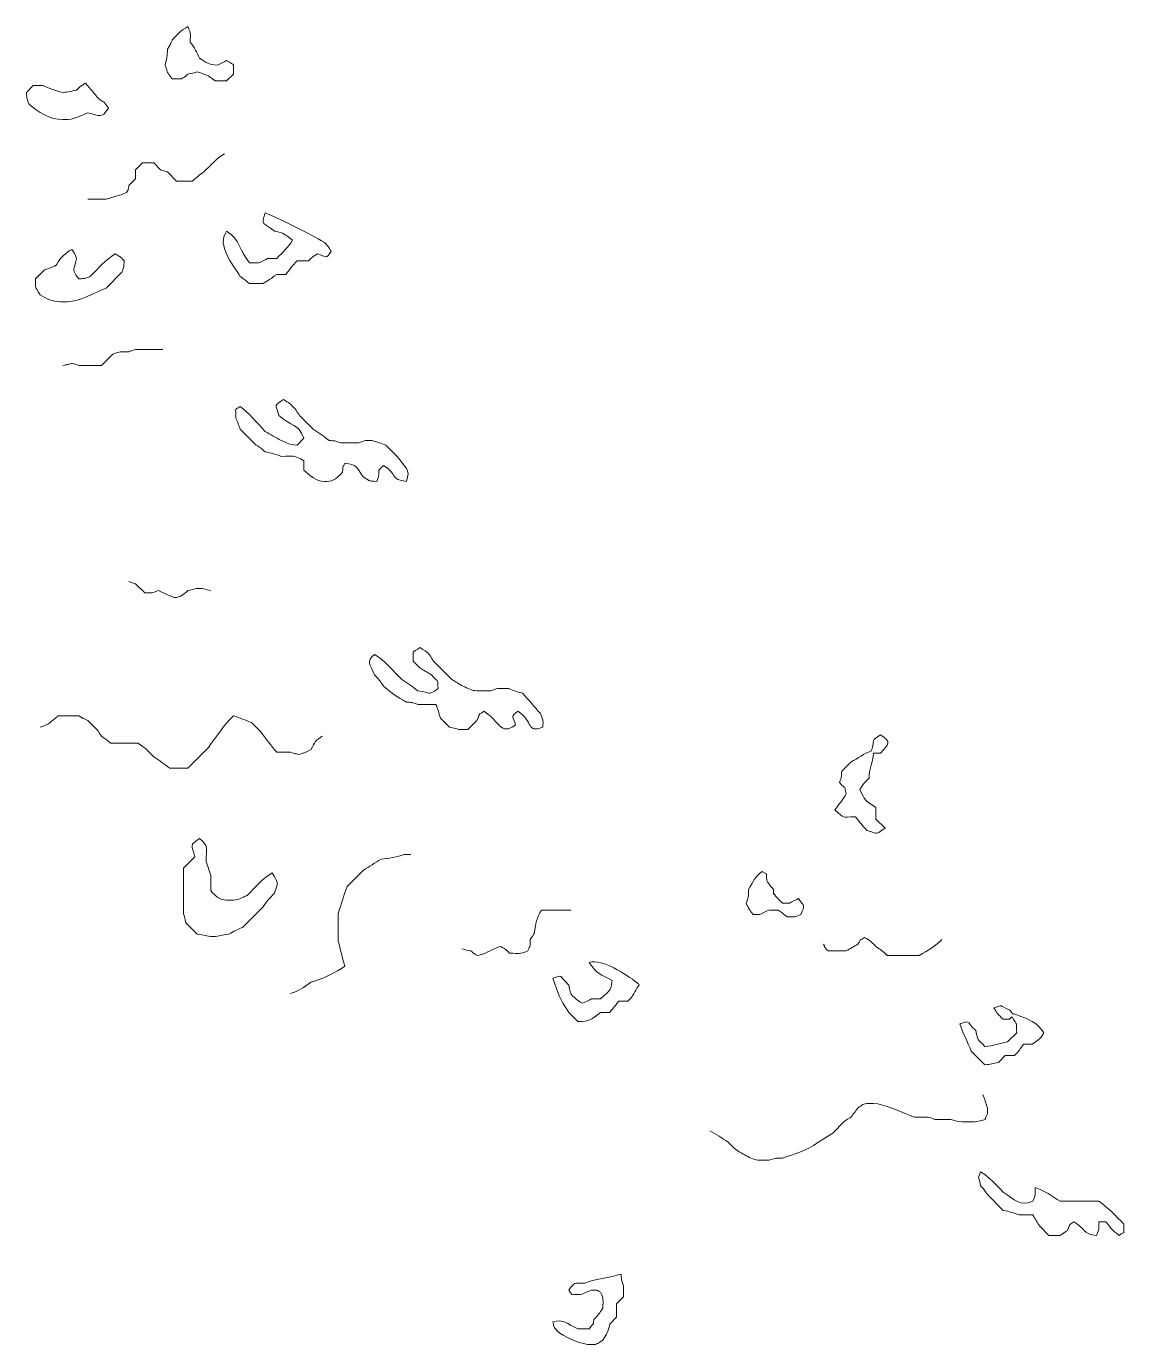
# Model space of a CAD drawing. Header units: millimetres. Extents: x -6423 to -1759, y 6 to 2012.
# Drawn here: x -1907.1 to -1834.7, y 1224.3 to 1311.2 of the extents above; entities that cross this region are included whole.
import ezdxf

# ---------------------------------------------------------------- set-up
doc = ezdxf.new("R2010")
doc.units = ezdxf.units.MM
doc.header["$MEASUREMENT"] = 0
doc.layers.add('layer 1', color=7, linetype='Continuous')

msp = doc.modelspace()

# ---------------------------------------------------------------- linework, layer by layer
at = {"layer": 'layer 1', "color": 177, "lineweight": 9}
for points, knots in [([(-1893.9153, 1308.9074), (-1894.0112, 1308.8528), (-1894.4115, 1308.6619), (-1894.5151, 1308.6074), (-1894.5151, 1308.6074), (-1895.1905, 1308.6595), (-1895.1597, 1308.7252), (-1895.7147, 1309.0573), (-1895.7147, 1309.0573), (-1895.8864, 1309.4565), (-1896.0254, 1309.7412), (-1896.3142, 1310.1067), (-1896.3142, 1310.1067), (-1896.3142, 1310.7399), (-1896.2505, 1310.6059), (-1896.4642, 1311.1561), (-1896.4642, 1311.1561), (-1896.9696, 1310.8471), (-1897.0737, 1310.6965), (-1897.5136, 1310.2565), (-1897.5136, 1310.2565), (-1897.6307, 1309.9316), (-1897.6462, 1309.9404), (-1897.8136, 1309.6569), (-1897.8136, 1309.6569), (-1897.8237, 1309.1899), (-1897.8836, 1309.0297), (-1897.9634, 1308.6076), (-1897.9634, 1308.6076), (-1897.753, 1307.9997), (-1897.8986, 1308.2322), (-1897.5136, 1307.7078), (-1897.5136, 1307.7078), (-1897.5136, 1307.7078), (-1896.914, 1307.7079), (-1896.914, 1307.7079), (-1896.914, 1307.7079), (-1896.5469, 1307.8749), (-1896.7682, 1307.7675), (-1896.4642, 1308.0078), (-1896.4642, 1308.0078), (-1896.1421, 1308.0754), (-1896.2064, 1308.0443), (-1895.8645, 1308.1575), (-1895.8645, 1308.1575), (-1895.1988, 1307.9372), (-1895.2524, 1308.0222), (-1894.665, 1307.5579), (-1894.665, 1307.5579), (-1894.665, 1307.5579), (-1893.9153, 1307.558), (-1893.9153, 1307.558), (-1893.9153, 1307.558), (-1893.9153, 1307.558), (-1893.4657, 1308.0076), (-1893.4657, 1308.0076), (-1893.4657, 1308.0076), (-1893.4817, 1308.7466), (-1893.3002, 1308.5422), (-1893.9153, 1308.9074)], [0, 0, 0, 0, 0.0625, 0.0625, 0.0625, 0.0625, 0.125, 0.125, 0.125, 0.125, 0.1875, 0.1875, 0.1875, 0.1875, 0.25, 0.25, 0.25, 0.25, 0.3125, 0.3125, 0.3125, 0.3125, 0.375, 0.375, 0.375, 0.375, 0.4375, 0.4375, 0.4375, 0.4375, 0.5, 0.5, 0.5, 0.5, 0.5625, 0.5625, 0.5625, 0.5625, 0.625, 0.625, 0.625, 0.625, 0.6875, 0.6875, 0.6875, 0.6875, 0.75, 0.75, 0.75, 0.75, 0.8125, 0.8125, 0.8125, 0.8125, 0.875, 0.875, 0.875, 0.875, 1, 1, 1, 1]), ([(-1902.3114, 1306.3587), (-1902.6784, 1306.7564), (-1902.8437, 1307.0101), (-1903.2108, 1307.408), (-1903.2108, 1307.408), (-1903.6037, 1307.1843), (-1903.4432, 1307.2971), (-1903.8106, 1306.9584), (-1903.8106, 1306.9584), (-1904.1429, 1306.8956), (-1904.3506, 1306.8085), (-1904.7102, 1306.8083), (-1904.7102, 1306.8083), (-1904.9621, 1306.8083), (-1905.7524, 1307.152), (-1906.0593, 1307.2581), (-1906.0593, 1307.2581), (-1906.0593, 1307.2581), (-1906.6591, 1307.2582), (-1906.6591, 1307.2582), (-1906.6591, 1307.2582), (-1906.6591, 1307.2582), (-1907.109, 1306.8083), (-1907.109, 1306.8083), (-1907.109, 1306.8083), (-1907.0688, 1306.2935), (-1907.1143, 1306.5381), (-1906.9589, 1306.0586), (-1906.9589, 1306.0586), (-1906.3629, 1305.5083), (-1905.5251, 1305.0094), (-1904.71, 1305.0094), (-1904.71, 1305.0094), (-1904.71, 1305.0094), (-1904.5602, 1305.0091), (-1904.5602, 1305.0091), (-1904.5602, 1305.0091), (-1903.9859, 1305.0094), (-1903.551, 1305.2626), (-1903.0609, 1305.459), (-1903.0609, 1305.459), (-1902.2216, 1305.3003), (-1902.2095, 1305.0254), (-1901.7117, 1305.7587), (-1901.7117, 1305.7587), (-1902.0411, 1306.2622), (-1901.7951, 1306.0155), (-1902.3114, 1306.3587)], [0, 0, 0, 0, 0.0769231, 0.0769231, 0.0769231, 0.0769231, 0.1538462, 0.1538462, 0.1538462, 0.1538462, 0.2307692, 0.2307692, 0.2307692, 0.2307692, 0.3076923, 0.3076923, 0.3076923, 0.3076923, 0.3846154, 0.3846154, 0.3846154, 0.3846154, 0.4615385, 0.4615385, 0.4615385, 0.4615385, 0.5384615, 0.5384615, 0.5384615, 0.5384615, 0.6153846, 0.6153846, 0.6153846, 0.6153846, 0.6923077, 0.6923077, 0.6923077, 0.6923077, 0.7692308, 0.7692308, 0.7692308, 0.7692308, 0.8461538, 0.8461538, 0.8461538, 0.8461538, 1, 1, 1, 1]), ([(-1903.0609, 1299.7619), (-1903.0609, 1299.7619), (-1901.8615, 1299.7619), (-1901.8615, 1299.7619), (-1901.8615, 1299.7619), (-1901.3172, 1299.9383), (-1901.0539, 1299.9598), (-1900.5124, 1300.2118), (-1900.5124, 1300.2118), (-1900.2812, 1300.6354), (-1900.4828, 1300.0862), (-1900.3622, 1300.6615), (-1900.3622, 1300.6615), (-1900.3622, 1300.6615), (-1899.9125, 1301.1111), (-1899.9125, 1301.1111), (-1899.9125, 1301.1111), (-1899.9125, 1301.1111), (-1899.9126, 1301.7108), (-1899.9126, 1301.7108), (-1899.9126, 1301.7108), (-1899.9126, 1301.7108), (-1899.4626, 1302.1605), (-1899.4626, 1302.1605), (-1899.4626, 1302.1605), (-1899.4626, 1302.1605), (-1898.7131, 1302.1606), (-1898.7131, 1302.1606), (-1898.7131, 1302.1606), (-1898.7131, 1302.1606), (-1898.2633, 1301.7108), (-1898.2633, 1301.7108), (-1898.2633, 1301.7108), (-1898.2543, 1301.7069), (-1897.8387, 1301.5701), (-1897.8136, 1301.5611), (-1897.8136, 1301.5611), (-1897.8136, 1301.5611), (-1897.2138, 1300.9613), (-1897.2138, 1300.9613), (-1897.2138, 1300.9613), (-1897.2138, 1300.9613), (-1896.1643, 1300.9613), (-1896.1643, 1300.9613), (-1896.1643, 1300.9613), (-1895.812, 1301.2858), (-1895.7784, 1301.3151), (-1895.4147, 1301.5609), (-1895.4147, 1301.5609), (-1894.9202, 1302.0554), (-1894.632, 1302.4137), (-1894.0654, 1302.7603)], [0, 0, 0, 0, 0.0714286, 0.0714286, 0.0714286, 0.0714286, 0.1428571, 0.1428571, 0.1428571, 0.1428571, 0.2142857, 0.2142857, 0.2142857, 0.2142857, 0.2857143, 0.2857143, 0.2857143, 0.2857143, 0.3571429, 0.3571429, 0.3571429, 0.3571429, 0.4285714, 0.4285714, 0.4285714, 0.4285714, 0.5, 0.5, 0.5, 0.5, 0.5714286, 0.5714286, 0.5714286, 0.5714286, 0.6428571, 0.6428571, 0.6428571, 0.6428571, 0.7142857, 0.7142857, 0.7142857, 0.7142857, 0.7857143, 0.7857143, 0.7857143, 0.7857143, 0.8571429, 0.8571429, 0.8571429, 0.8571429, 1, 1, 1, 1]), ([(-1887.4687, 1296.9133), (-1888.5049, 1297.5338), (-1890.2564, 1298.4169), (-1891.3667, 1298.8624), (-1891.3667, 1298.8624), (-1891.6762, 1298.0174), (-1891.498, 1298.2558), (-1890.7669, 1297.6627), (-1890.7669, 1297.6627), (-1890.1154, 1297.5255), (-1890.0951, 1297.4796), (-1889.5677, 1297.0631), (-1889.5677, 1297.0631), (-1889.9193, 1296.5425), (-1890.1469, 1296.3337), (-1890.6171, 1295.8637), (-1890.6171, 1295.8637), (-1890.6171, 1295.8637), (-1891.2166, 1295.8638), (-1891.2166, 1295.8638), (-1891.2166, 1295.8638), (-1891.3125, 1295.8092), (-1891.7126, 1295.6183), (-1891.8164, 1295.5638), (-1891.8164, 1295.5638), (-1891.8164, 1295.5638), (-1892.4162, 1295.5638), (-1892.4162, 1295.5638), (-1892.4162, 1295.5638), (-1893.0913, 1296.4192), (-1893.0257, 1297.1064), (-1893.9153, 1297.6627), (-1893.9153, 1297.6627), (-1894.5954, 1296.7083), (-1893.5265, 1295.517), (-1893.0157, 1294.6644), (-1893.0157, 1294.6644), (-1892.7322, 1294.4826), (-1892.6878, 1294.4339), (-1892.4162, 1294.2146), (-1892.4162, 1294.2146), (-1892.4162, 1294.2146), (-1891.5166, 1294.2146), (-1891.5166, 1294.2146), (-1891.5166, 1294.2146), (-1891.1184, 1294.4531), (-1891.0042, 1294.5088), (-1890.6171, 1294.8143), (-1890.6171, 1294.8143), (-1890.6171, 1294.8143), (-1890.0173, 1294.8144), (-1890.0173, 1294.8144), (-1890.0173, 1294.8144), (-1889.7327, 1295.1656), (-1889.5898, 1295.3647), (-1889.2679, 1295.7137), (-1889.2679, 1295.7137), (-1889.2679, 1295.7137), (-1888.5182, 1295.714), (-1888.5182, 1295.714), (-1888.5182, 1295.714), (-1888.1666, 1296.0651), (-1888.2652, 1295.9547), (-1887.9184, 1296.1636), (-1887.9184, 1296.1636), (-1887.2131, 1295.9349), (-1887.4227, 1295.8432), (-1887.0188, 1296.3135), (-1887.0188, 1296.3135), (-1887.2459, 1296.7123), (-1887.1349, 1296.5436), (-1887.4687, 1296.9133)], [0, 0, 0, 0, 0.0526316, 0.0526316, 0.0526316, 0.0526316, 0.1052632, 0.1052632, 0.1052632, 0.1052632, 0.1578947, 0.1578947, 0.1578947, 0.1578947, 0.2105263, 0.2105263, 0.2105263, 0.2105263, 0.2631579, 0.2631579, 0.2631579, 0.2631579, 0.3157895, 0.3157895, 0.3157895, 0.3157895, 0.3684211, 0.3684211, 0.3684211, 0.3684211, 0.4210526, 0.4210526, 0.4210526, 0.4210526, 0.4736842, 0.4736842, 0.4736842, 0.4736842, 0.5263158, 0.5263158, 0.5263158, 0.5263158, 0.5789474, 0.5789474, 0.5789474, 0.5789474, 0.6315789, 0.6315789, 0.6315789, 0.6315789, 0.6842105, 0.6842105, 0.6842105, 0.6842105, 0.7368421, 0.7368421, 0.7368421, 0.7368421, 0.7894737, 0.7894737, 0.7894737, 0.7894737, 0.8421053, 0.8421053, 0.8421053, 0.8421053, 0.8947368, 0.8947368, 0.8947368, 0.8947368, 1, 1, 1, 1]), ([(-1900.6621, 1295.7137), (-1901.0135, 1296.0653), (-1900.9096, 1295.9544), (-1901.2618, 1296.1637), (-1901.2618, 1296.1637), (-1901.8788, 1295.7862), (-1902.3646, 1295.2108), (-1902.9109, 1294.6644), (-1902.9109, 1294.6644), (-1903.3511, 1294.5183), (-1903.1868, 1294.5509), (-1903.6607, 1294.5144), (-1903.6607, 1294.5144), (-1904.1765, 1295.2383), (-1903.9691, 1295.0245), (-1903.8105, 1295.8638), (-1903.8105, 1295.8638), (-1903.9277, 1296.1889), (-1903.9431, 1296.18), (-1904.1104, 1296.4636), (-1904.1104, 1296.4636), (-1904.536, 1296.2068), (-1904.4739, 1296.2416), (-1904.86, 1295.8637), (-1904.86, 1295.8637), (-1904.8696, 1295.8462), (-1905.1436, 1295.4393), (-1905.1598, 1295.4141), (-1905.1598, 1295.4141), (-1905.4642, 1295.2694), (-1905.5887, 1295.225), (-1905.9095, 1295.114), (-1905.9095, 1295.114), (-1905.9095, 1295.114), (-1906.5092, 1294.5144), (-1906.5092, 1294.5144), (-1906.5092, 1294.5144), (-1906.4929, 1293.7627), (-1906.5736, 1294.096), (-1906.2094, 1293.4649), (-1906.2094, 1293.4649), (-1905.7732, 1293.2131), (-1905.4035, 1293.0151), (-1904.86, 1293.0151), (-1904.86, 1293.0151), (-1904.86, 1293.0151), (-1904.4103, 1293.0151), (-1904.4103, 1293.0151), (-1904.4103, 1293.0151), (-1903.5962, 1293.0153), (-1902.5914, 1293.622), (-1901.8615, 1293.9147), (-1901.8615, 1293.9147), (-1901.8615, 1293.9147), (-1900.812, 1294.964), (-1900.812, 1294.964), (-1900.812, 1294.964), (-1900.6661, 1295.4042), (-1900.6985, 1295.2399), (-1900.6621, 1295.7137)], [0, 0, 0, 0, 0.0625, 0.0625, 0.0625, 0.0625, 0.125, 0.125, 0.125, 0.125, 0.1875, 0.1875, 0.1875, 0.1875, 0.25, 0.25, 0.25, 0.25, 0.3125, 0.3125, 0.3125, 0.3125, 0.375, 0.375, 0.375, 0.375, 0.4375, 0.4375, 0.4375, 0.4375, 0.5, 0.5, 0.5, 0.5, 0.5625, 0.5625, 0.5625, 0.5625, 0.625, 0.625, 0.625, 0.625, 0.6875, 0.6875, 0.6875, 0.6875, 0.75, 0.75, 0.75, 0.75, 0.8125, 0.8125, 0.8125, 0.8125, 0.875, 0.875, 0.875, 0.875, 1, 1, 1, 1]), ([(-1904.71, 1288.8172), (-1904.392, 1288.8841), (-1904.4627, 1288.8405), (-1904.1104, 1288.9671), (-1904.1104, 1288.9671), (-1904.1014, 1288.963), (-1903.6856, 1288.8264), (-1903.6607, 1288.8172), (-1903.6607, 1288.8172), (-1903.6607, 1288.8172), (-1902.1615, 1288.8172), (-1902.1615, 1288.8172), (-1902.1615, 1288.8172), (-1902.1615, 1288.8172), (-1901.4118, 1289.5667), (-1901.4118, 1289.5667), (-1901.4118, 1289.5667), (-1900.8561, 1289.747), (-1900.9827, 1289.7168), (-1900.3622, 1289.7168), (-1900.3622, 1289.7168), (-1900.3532, 1289.7207), (-1899.9376, 1289.8577), (-1899.9125, 1289.8666), (-1899.9125, 1289.8666), (-1899.9125, 1289.8666), (-1898.1133, 1289.8669), (-1898.1133, 1289.8669)], [0, 0, 0, 0, 0.125, 0.125, 0.125, 0.125, 0.25, 0.25, 0.25, 0.25, 0.375, 0.375, 0.375, 0.375, 0.5, 0.5, 0.5, 0.5, 0.625, 0.625, 0.625, 0.625, 0.75, 0.75, 0.75, 0.75, 1, 1, 1, 1]), ([(-1882.6708, 1282.8201), (-1882.6708, 1282.8201), (-1883.4208, 1283.5699), (-1883.4208, 1283.5699), (-1883.4208, 1283.5699), (-1883.7207, 1283.6736), (-1884.0199, 1283.7657), (-1884.3201, 1283.8696), (-1884.3201, 1283.8696), (-1884.3201, 1283.8696), (-1884.77, 1283.8697), (-1884.77, 1283.8697), (-1884.77, 1283.8697), (-1884.779, 1283.8654), (-1885.1946, 1283.7285), (-1885.2197, 1283.7195), (-1885.2197, 1283.7195), (-1885.2197, 1283.7195), (-1885.9693, 1283.7198), (-1885.9693, 1283.7198), (-1885.9693, 1283.7198), (-1885.9693, 1283.7198), (-1886.419, 1283.7198), (-1886.419, 1283.7198), (-1886.419, 1283.7198), (-1886.8591, 1283.8654), (-1886.6948, 1283.8333), (-1887.1686, 1283.8697), (-1887.1686, 1283.8697), (-1887.5478, 1284.1771), (-1887.8267, 1284.3633), (-1888.2183, 1284.6191), (-1888.2183, 1284.6191), (-1888.2183, 1284.6191), (-1889.1177, 1285.5189), (-1889.1177, 1285.5189), (-1889.1177, 1285.5189), (-1889.1273, 1285.5364), (-1889.4013, 1285.9431), (-1889.4176, 1285.9686), (-1889.4176, 1285.9686), (-1889.7985, 1286.3494), (-1889.7533, 1286.315), (-1890.1673, 1286.5683), (-1890.1673, 1286.5683), (-1890.7898, 1286.1461), (-1890.7134, 1286.2781), (-1890.4671, 1285.5189), (-1890.4671, 1285.5189), (-1889.5923, 1284.7114), (-1889.2621, 1285.0701), (-1888.8179, 1284.0198), (-1888.8179, 1284.0198), (-1888.8179, 1284.0198), (-1889.2678, 1283.5698), (-1889.2678, 1283.5698), (-1889.2678, 1283.5698), (-1889.851, 1283.6148), (-1889.817, 1283.6369), (-1890.3172, 1283.8697), (-1890.3172, 1283.8697), (-1890.6727, 1284.0597), (-1891.0166, 1284.2599), (-1891.3667, 1284.4694), (-1891.3667, 1284.4694), (-1891.9089, 1285.0113), (-1892.5084, 1285.7358), (-1893.0157, 1286.1187), (-1893.0157, 1286.1187), (-1893.4321, 1285.7613), (-1893.2977, 1286.1924), (-1893.316, 1285.3691), (-1893.316, 1285.3691), (-1893.2148, 1285.1228), (-1893.1149, 1284.8661), (-1893.0157, 1284.6193), (-1893.0157, 1284.6193), (-1893.0157, 1284.6193), (-1891.9665, 1283.5699), (-1891.9665, 1283.5699), (-1891.9665, 1283.5699), (-1891.6828, 1283.3881), (-1891.6383, 1283.3392), (-1891.3667, 1283.1202), (-1891.3667, 1283.1202), (-1890.9417, 1283.0398), (-1890.7111, 1282.9565), (-1890.3172, 1282.8202), (-1890.3172, 1282.8202), (-1889.4411, 1282.8202), (-1889.5527, 1282.9446), (-1888.8179, 1282.5204), (-1888.8179, 1282.5204), (-1888.8179, 1282.5204), (-1888.8179, 1281.9206), (-1888.8179, 1281.9206), (-1888.8179, 1281.9206), (-1888.4303, 1281.5625), (-1888.0038, 1281.171), (-1887.4687, 1281.171), (-1887.4687, 1281.171), (-1887.4687, 1281.171), (-1887.3186, 1281.171), (-1887.3186, 1281.171), (-1887.3186, 1281.171), (-1886.838, 1281.171), (-1886.6172, 1281.4495), (-1886.2691, 1281.7707), (-1886.2691, 1281.7707), (-1886.2691, 1282.3499), (-1886.2406, 1282.0647), (-1886.1193, 1282.3705), (-1886.1193, 1282.3705), (-1885.3203, 1282.2917), (-1885.3576, 1282.1182), (-1884.9198, 1281.4707), (-1884.9198, 1281.4707), (-1884.3375, 1281.1346), (-1884.6841, 1281.2221), (-1884.0202, 1281.1709), (-1884.0202, 1281.1709), (-1883.7054, 1281.9826), (-1884.1312, 1281.7388), (-1883.5706, 1282.2204), (-1883.5706, 1282.2204), (-1882.6412, 1281.6395), (-1883.132, 1281.2755), (-1882.0713, 1281.1709), (-1882.0713, 1281.1709), (-1881.7582, 1282.0253), (-1882.1531, 1282.0538), (-1882.6708, 1282.8201)], [0, 0, 0, 0, 0.0294118, 0.0294118, 0.0294118, 0.0294118, 0.0588235, 0.0588235, 0.0588235, 0.0588235, 0.0882353, 0.0882353, 0.0882353, 0.0882353, 0.1176471, 0.1176471, 0.1176471, 0.1176471, 0.1470588, 0.1470588, 0.1470588, 0.1470588, 0.1764706, 0.1764706, 0.1764706, 0.1764706, 0.2058824, 0.2058824, 0.2058824, 0.2058824, 0.2352941, 0.2352941, 0.2352941, 0.2352941, 0.2647059, 0.2647059, 0.2647059, 0.2647059, 0.2941176, 0.2941176, 0.2941176, 0.2941176, 0.3235294, 0.3235294, 0.3235294, 0.3235294, 0.3529412, 0.3529412, 0.3529412, 0.3529412, 0.3823529, 0.3823529, 0.3823529, 0.3823529, 0.4117647, 0.4117647, 0.4117647, 0.4117647, 0.4411765, 0.4411765, 0.4411765, 0.4411765, 0.4705882, 0.4705882, 0.4705882, 0.4705882, 0.5, 0.5, 0.5, 0.5, 0.5294118, 0.5294118, 0.5294118, 0.5294118, 0.5588235, 0.5588235, 0.5588235, 0.5588235, 0.5882353, 0.5882353, 0.5882353, 0.5882353, 0.6176471, 0.6176471, 0.6176471, 0.6176471, 0.6470588, 0.6470588, 0.6470588, 0.6470588, 0.6764706, 0.6764706, 0.6764706, 0.6764706, 0.7058824, 0.7058824, 0.7058824, 0.7058824, 0.7352941, 0.7352941, 0.7352941, 0.7352941, 0.7647059, 0.7647059, 0.7647059, 0.7647059, 0.7941176, 0.7941176, 0.7941176, 0.7941176, 0.8235294, 0.8235294, 0.8235294, 0.8235294, 0.8529412, 0.8529412, 0.8529412, 0.8529412, 0.8823529, 0.8823529, 0.8823529, 0.8823529, 0.9117647, 0.9117647, 0.9117647, 0.9117647, 0.9411765, 0.9411765, 0.9411765, 0.9411765, 1, 1, 1, 1]), ([(-1900.3622, 1274.5743), (-1900.3493, 1274.5682), (-1899.9254, 1274.4302), (-1899.9125, 1274.4242), (-1899.9125, 1274.4242), (-1899.9125, 1274.4242), (-1899.3127, 1273.8246), (-1899.3127, 1273.8246), (-1899.3127, 1273.8246), (-1898.7231, 1273.8376), (-1898.9426, 1273.803), (-1898.4131, 1273.9744), (-1898.4131, 1273.9744), (-1898.2315, 1273.9014), (-1897.457, 1273.5247), (-1897.3637, 1273.5247), (-1897.3637, 1273.5247), (-1896.9184, 1273.5247), (-1896.7954, 1273.7132), (-1896.4644, 1273.9746), (-1896.4644, 1273.9746), (-1896.0952, 1274.046), (-1896.0316, 1274.1246), (-1895.7144, 1274.1245), (-1895.7144, 1274.1245), (-1895.3896, 1274.1245), (-1895.3428, 1274.0458), (-1894.9651, 1273.9746)], [0, 0, 0, 0, 0.125, 0.125, 0.125, 0.125, 0.25, 0.25, 0.25, 0.25, 0.375, 0.375, 0.375, 0.375, 0.5, 0.5, 0.5, 0.5, 0.625, 0.625, 0.625, 0.625, 0.75, 0.75, 0.75, 0.75, 1, 1, 1, 1]), ([(-1873.2255, 1265.8786), (-1873.7074, 1266.371), (-1873.9434, 1266.7353), (-1874.4251, 1267.228), (-1874.4251, 1267.228), (-1874.8728, 1267.3224), (-1874.915, 1267.3636), (-1875.3248, 1267.5275), (-1875.3248, 1267.5275), (-1875.3248, 1267.5275), (-1876.0741, 1267.5277), (-1876.0741, 1267.5277), (-1876.0741, 1267.5277), (-1876.0834, 1267.5236), (-1876.4989, 1267.3868), (-1876.5241, 1267.3777), (-1876.5241, 1267.3777), (-1876.5241, 1267.3777), (-1877.4235, 1267.3779), (-1877.4235, 1267.3779), (-1877.4235, 1267.3779), (-1877.7818, 1267.3777), (-1878.0311, 1267.5416), (-1878.3231, 1267.6776), (-1878.3231, 1267.6776), (-1878.6104, 1267.8284), (-1878.7969, 1267.947), (-1879.0727, 1268.1274), (-1879.0727, 1268.1274), (-1879.0727, 1268.1274), (-1880.2722, 1269.3269), (-1880.2722, 1269.3269), (-1880.2722, 1269.3269), (-1880.6537, 1269.8913), (-1880.5694, 1269.858), (-1881.1717, 1270.2262), (-1881.1717, 1270.2262), (-1881.7816, 1269.8125), (-1881.604, 1270.1336), (-1881.6216, 1269.3269), (-1881.6216, 1269.3269), (-1881.6216, 1269.3269), (-1881.1717, 1268.8769), (-1881.1717, 1268.8769), (-1881.1717, 1268.8769), (-1880.9114, 1268.7233), (-1880.6814, 1268.5826), (-1880.4221, 1268.4273), (-1880.4221, 1268.4273), (-1879.8441, 1267.7862), (-1880.0468, 1268.2831), (-1879.9721, 1267.5275), (-1879.9721, 1267.5275), (-1880.7678, 1266.9609), (-1880.3611, 1267.3039), (-1881.3215, 1267.3777), (-1881.3215, 1267.3777), (-1881.7006, 1267.6851), (-1881.9793, 1267.8713), (-1882.3713, 1268.1273), (-1882.3713, 1268.1273), (-1882.9405, 1268.697), (-1883.5258, 1269.3824), (-1884.1702, 1269.7765), (-1884.1702, 1269.7765), (-1884.7469, 1269.2813), (-1884.4522, 1269.1299), (-1884.1702, 1268.4271), (-1884.1702, 1268.4271), (-1883.8457, 1268.075), (-1883.8162, 1268.0414), (-1883.5704, 1267.6776), (-1883.5704, 1267.6776), (-1882.9934, 1267.1447), (-1882.6902, 1266.9987), (-1882.0713, 1266.628), (-1882.0713, 1266.628), (-1881.5564, 1266.5878), (-1881.8012, 1266.6338), (-1881.3215, 1266.4784), (-1881.3215, 1266.4784), (-1881.3215, 1266.4784), (-1880.1222, 1266.4784), (-1880.1222, 1266.4784), (-1880.1222, 1266.4784), (-1879.9779, 1266.1256), (-1879.9397, 1265.9409), (-1879.8226, 1265.5788), (-1879.8226, 1265.5788), (-1879.8226, 1265.5788), (-1879.2226, 1264.9789), (-1879.2226, 1264.9789), (-1879.2226, 1264.9789), (-1878.9006, 1264.9114), (-1878.9648, 1264.9422), (-1878.6229, 1264.8291), (-1878.6229, 1264.8291), (-1878.6229, 1264.8291), (-1878.0233, 1264.8288), (-1878.0233, 1264.8288), (-1878.0233, 1264.8288), (-1878.0233, 1264.8288), (-1877.4235, 1265.4287), (-1877.4235, 1265.4287), (-1877.4235, 1265.4287), (-1877.1138, 1266.0803), (-1877.41, 1265.6648), (-1876.9738, 1266.0284), (-1876.9738, 1266.0284), (-1875.877, 1265.3575), (-1875.9133, 1264.389), (-1874.8748, 1265.1288), (-1874.8748, 1265.1288), (-1875.1037, 1265.8343), (-1875.1951, 1265.6246), (-1874.7251, 1266.0285), (-1874.7251, 1266.0285), (-1873.6305, 1265.344), (-1874.2214, 1264.559), (-1873.0758, 1264.979), (-1873.0758, 1264.979), (-1873.054, 1265.4931), (-1873.0322, 1265.2947), (-1873.2255, 1265.8786)], [0, 0, 0, 0, 0.03125, 0.03125, 0.03125, 0.03125, 0.0625, 0.0625, 0.0625, 0.0625, 0.09375, 0.09375, 0.09375, 0.09375, 0.125, 0.125, 0.125, 0.125, 0.15625, 0.15625, 0.15625, 0.15625, 0.1875, 0.1875, 0.1875, 0.1875, 0.21875, 0.21875, 0.21875, 0.21875, 0.25, 0.25, 0.25, 0.25, 0.28125, 0.28125, 0.28125, 0.28125, 0.3125, 0.3125, 0.3125, 0.3125, 0.34375, 0.34375, 0.34375, 0.34375, 0.375, 0.375, 0.375, 0.375, 0.40625, 0.40625, 0.40625, 0.40625, 0.4375, 0.4375, 0.4375, 0.4375, 0.46875, 0.46875, 0.46875, 0.46875, 0.5, 0.5, 0.5, 0.5, 0.53125, 0.53125, 0.53125, 0.53125, 0.5625, 0.5625, 0.5625, 0.5625, 0.59375, 0.59375, 0.59375, 0.59375, 0.625, 0.625, 0.625, 0.625, 0.65625, 0.65625, 0.65625, 0.65625, 0.6875, 0.6875, 0.6875, 0.6875, 0.71875, 0.71875, 0.71875, 0.71875, 0.75, 0.75, 0.75, 0.75, 0.78125, 0.78125, 0.78125, 0.78125, 0.8125, 0.8125, 0.8125, 0.8125, 0.84375, 0.84375, 0.84375, 0.84375, 0.875, 0.875, 0.875, 0.875, 0.90625, 0.90625, 0.90625, 0.90625, 0.9375, 0.9375, 0.9375, 0.9375, 1, 1, 1, 1]), ([(-1906.2094, 1264.9789), (-1905.6281, 1265.146), (-1905.4911, 1265.3383), (-1905.0101, 1265.7284), (-1905.0101, 1265.7284), (-1905.0101, 1265.7284), (-1903.6607, 1265.7284), (-1903.6607, 1265.7284), (-1903.6607, 1265.7284), (-1903.3706, 1265.543), (-1903.3708, 1265.5558), (-1903.0609, 1265.4286), (-1903.0609, 1265.4286), (-1903.0609, 1265.4286), (-1902.4613, 1264.8291), (-1902.4613, 1264.8291), (-1902.4613, 1264.8291), (-1902.4516, 1264.8114), (-1902.1776, 1264.4048), (-1902.1613, 1264.3791), (-1902.1613, 1264.3791), (-1901.8776, 1264.1977), (-1901.8333, 1264.1486), (-1901.5615, 1263.9294), (-1901.5615, 1263.9294), (-1901.5615, 1263.9294), (-1899.7625, 1263.9295), (-1899.7625, 1263.9295), (-1899.7625, 1263.9295), (-1899.2912, 1263.6111), (-1899.144, 1263.4609), (-1898.7131, 1263.0297), (-1898.7131, 1263.0297), (-1898.3527, 1262.7863), (-1898.0239, 1262.5237), (-1897.6635, 1262.2802), (-1897.6635, 1262.2802), (-1897.6635, 1262.2802), (-1896.4642, 1262.2803), (-1896.4642, 1262.2803), (-1896.4642, 1262.2803), (-1896.4642, 1262.2803), (-1895.1149, 1263.6297), (-1895.1149, 1263.6297), (-1895.1149, 1263.6297), (-1894.6443, 1264.3258), (-1894.0811, 1265.0992), (-1893.4657, 1265.7284), (-1893.4657, 1265.7284), (-1893.038, 1265.5805), (-1892.6843, 1265.4465), (-1892.2662, 1265.2787), (-1892.2662, 1265.2787), (-1892.2662, 1265.2787), (-1891.6665, 1264.6792), (-1891.6665, 1264.6792), (-1891.6665, 1264.6792), (-1891.3578, 1264.2223), (-1890.9731, 1263.7688), (-1890.6171, 1263.3297), (-1890.6171, 1263.3297), (-1890.6171, 1263.3297), (-1889.7176, 1263.3298), (-1889.7176, 1263.3298), (-1889.7176, 1263.3298), (-1889.349, 1263.1973), (-1889.4604, 1263.2461), (-1889.1177, 1263.1798), (-1889.1177, 1263.1798), (-1888.802, 1263.2845), (-1888.6637, 1263.3423), (-1888.3683, 1263.4798), (-1888.3683, 1263.4798), (-1888.0066, 1264.0836), (-1888.197, 1263.996), (-1887.6185, 1264.3791)], [0, 0, 0, 0, 0.05, 0.05, 0.05, 0.05, 0.1, 0.1, 0.1, 0.1, 0.15, 0.15, 0.15, 0.15, 0.2, 0.2, 0.2, 0.2, 0.25, 0.25, 0.25, 0.25, 0.3, 0.3, 0.3, 0.3, 0.35, 0.35, 0.35, 0.35, 0.4, 0.4, 0.4, 0.4, 0.45, 0.45, 0.45, 0.45, 0.5, 0.5, 0.5, 0.5, 0.55, 0.55, 0.55, 0.55, 0.6, 0.6, 0.6, 0.6, 0.65, 0.65, 0.65, 0.65, 0.7, 0.7, 0.7, 0.7, 0.75, 0.75, 0.75, 0.75, 0.8, 0.8, 0.8, 0.8, 0.85, 0.85, 0.85, 0.85, 0.9, 0.9, 0.9, 0.9, 1, 1, 1, 1]), ([(-1853.825, 1259.5257), (-1853.5681, 1259.9058), (-1853.3133, 1260.1863), (-1853.0754, 1260.5752), (-1853.0754, 1260.5752), (-1853.2392, 1261.1788), (-1853.0319, 1260.7774), (-1853.5252, 1261.3246), (-1853.5252, 1261.3246), (-1853.3792, 1261.7647), (-1853.4117, 1261.6005), (-1853.3754, 1262.0745), (-1853.3754, 1262.0745), (-1853.3754, 1262.0745), (-1852.7755, 1262.6741), (-1852.7755, 1262.6741), (-1852.7755, 1262.6741), (-1852.3078, 1262.9543), (-1851.9255, 1263.2125), (-1851.4263, 1263.4237), (-1851.4263, 1263.4237), (-1851.1591, 1264.2479), (-1851.5007, 1264.0157), (-1850.8266, 1264.4731), (-1850.8266, 1264.4731), (-1850.0807, 1263.9669), (-1850.251, 1263.9121), (-1850.8266, 1263.2738), (-1850.8266, 1263.2738), (-1850.8266, 1263.2738), (-1851.2763, 1263.2739), (-1851.2763, 1263.2739), (-1851.2763, 1263.2739), (-1851.3335, 1262.527), (-1851.5588, 1262.427), (-1851.5763, 1261.6246), (-1851.5763, 1261.6246), (-1851.9572, 1261.2436), (-1851.9225, 1261.2887), (-1852.1758, 1260.8749), (-1852.1758, 1260.8749), (-1851.8574, 1260.1217), (-1851.8116, 1260.1387), (-1851.1266, 1259.6753), (-1851.1266, 1259.6753), (-1851.1266, 1259.6753), (-1851.1266, 1258.9258), (-1851.1266, 1258.9258), (-1851.1266, 1258.9258), (-1851.1266, 1258.9258), (-1850.5265, 1258.3264), (-1850.5265, 1258.3264), (-1850.5265, 1258.3264), (-1851.1446, 1257.8862), (-1850.9816, 1257.9349), (-1851.7261, 1258.1763), (-1851.7261, 1258.1763), (-1852.0482, 1258.5252), (-1852.1909, 1258.7246), (-1852.4759, 1259.0758), (-1852.4759, 1259.0758), (-1853.4204, 1259.076), (-1853.134, 1258.9027), (-1853.825, 1259.5257)], [0, 0, 0, 0, 0.0588235, 0.0588235, 0.0588235, 0.0588235, 0.1176471, 0.1176471, 0.1176471, 0.1176471, 0.1764706, 0.1764706, 0.1764706, 0.1764706, 0.2352941, 0.2352941, 0.2352941, 0.2352941, 0.2941176, 0.2941176, 0.2941176, 0.2941176, 0.3529412, 0.3529412, 0.3529412, 0.3529412, 0.4117647, 0.4117647, 0.4117647, 0.4117647, 0.4705882, 0.4705882, 0.4705882, 0.4705882, 0.5294118, 0.5294118, 0.5294118, 0.5294118, 0.5882353, 0.5882353, 0.5882353, 0.5882353, 0.6470588, 0.6470588, 0.6470588, 0.6470588, 0.7058824, 0.7058824, 0.7058824, 0.7058824, 0.7647059, 0.7647059, 0.7647059, 0.7647059, 0.8235294, 0.8235294, 0.8235294, 0.8235294, 0.8823529, 0.8823529, 0.8823529, 0.8823529, 1, 1, 1, 1]), ([(-1890.9168, 1255.3835), (-1891.5339, 1255.0061), (-1892.0197, 1254.4307), (-1892.566, 1253.8844), (-1892.566, 1253.8844), (-1892.8959, 1253.7521), (-1893.1168, 1253.5845), (-1893.4656, 1253.5846), (-1893.4656, 1253.5846), (-1893.4656, 1253.5846), (-1893.9153, 1253.5845), (-1893.9153, 1253.5845), (-1893.9153, 1253.5845), (-1894.3961, 1253.5845), (-1894.6169, 1253.8629), (-1894.9649, 1254.1841), (-1894.9649, 1254.1841), (-1894.9649, 1254.1841), (-1894.9649, 1255.2339), (-1894.9649, 1255.2339), (-1894.9649, 1255.2339), (-1895.0688, 1255.534), (-1895.1612, 1255.8329), (-1895.2647, 1256.1332), (-1895.2647, 1256.1332), (-1895.2648, 1256.9987), (-1895.0828, 1257.1428), (-1895.7144, 1257.6324), (-1895.7144, 1257.6324), (-1896.4337, 1257.1444), (-1896.173, 1257.2731), (-1896.0144, 1256.4332), (-1896.0144, 1256.4332), (-1896.0144, 1256.4332), (-1896.7642, 1255.6835), (-1896.7642, 1255.6835), (-1896.7642, 1255.6835), (-1896.7642, 1255.6835), (-1896.7639, 1252.6848), (-1896.7639, 1252.6848), (-1896.7639, 1252.6848), (-1896.6315, 1252.3165), (-1896.6802, 1252.4279), (-1896.614, 1252.0852), (-1896.614, 1252.0852), (-1896.614, 1252.0852), (-1895.8645, 1251.3356), (-1895.8645, 1251.3356), (-1895.8645, 1251.3356), (-1895.321, 1251.2941), (-1895.3221, 1251.1857), (-1894.8149, 1251.1857), (-1894.8149, 1251.1857), (-1894.3079, 1251.1857), (-1894.309, 1251.294), (-1893.7656, 1251.3355), (-1893.7656, 1251.3355), (-1893.3894, 1251.561), (-1893.2685, 1251.6242), (-1892.8662, 1251.7855), (-1892.8662, 1251.7855), (-1892.8662, 1251.7855), (-1891.5166, 1253.1349), (-1891.5166, 1253.1349), (-1891.5166, 1253.1349), (-1891.2318, 1253.5561), (-1891.1528, 1253.64), (-1890.7669, 1254.0342), (-1890.7669, 1254.0342), (-1890.486, 1254.9006), (-1890.5179, 1254.689), (-1890.9168, 1255.3835)], [0, 0, 0, 0, 0.0526316, 0.0526316, 0.0526316, 0.0526316, 0.1052632, 0.1052632, 0.1052632, 0.1052632, 0.1578947, 0.1578947, 0.1578947, 0.1578947, 0.2105263, 0.2105263, 0.2105263, 0.2105263, 0.2631579, 0.2631579, 0.2631579, 0.2631579, 0.3157895, 0.3157895, 0.3157895, 0.3157895, 0.3684211, 0.3684211, 0.3684211, 0.3684211, 0.4210526, 0.4210526, 0.4210526, 0.4210526, 0.4736842, 0.4736842, 0.4736842, 0.4736842, 0.5263158, 0.5263158, 0.5263158, 0.5263158, 0.5789474, 0.5789474, 0.5789474, 0.5789474, 0.6315789, 0.6315789, 0.6315789, 0.6315789, 0.6842105, 0.6842105, 0.6842105, 0.6842105, 0.7368421, 0.7368421, 0.7368421, 0.7368421, 0.7894737, 0.7894737, 0.7894737, 0.7894737, 0.8421053, 0.8421053, 0.8421053, 0.8421053, 0.8947368, 0.8947368, 0.8947368, 0.8947368, 1, 1, 1, 1]), ([(-1889.7175, 1247.4376), (-1889.1563, 1247.5866), (-1888.8343, 1247.8195), (-1888.3682, 1248.1872), (-1888.3682, 1248.1872), (-1887.7523, 1248.3171), (-1886.627, 1248.8359), (-1886.1193, 1249.2366), (-1886.1193, 1249.2366), (-1886.3251, 1249.8314), (-1886.3869, 1250.3236), (-1886.5692, 1250.8858), (-1886.5692, 1250.8858), (-1886.5692, 1250.8858), (-1886.5691, 1251.4856), (-1886.5691, 1251.4856), (-1886.5691, 1251.4856), (-1886.5691, 1251.4856), (-1886.5691, 1252.2351), (-1886.5691, 1252.2351), (-1886.5691, 1252.2351), (-1886.5691, 1252.2351), (-1886.5691, 1252.6848), (-1886.5691, 1252.6848), (-1886.5691, 1252.6848), (-1886.3524, 1253.3535), (-1886.2383, 1253.8136), (-1885.9693, 1254.4842), (-1885.9693, 1254.4842), (-1885.9693, 1254.4842), (-1884.9198, 1255.5337), (-1884.9198, 1255.5337), (-1884.9198, 1255.5337), (-1884.505, 1255.8048), (-1884.1392, 1256.0323), (-1883.7205, 1256.2833), (-1883.7205, 1256.2833), (-1883.2515, 1256.3192), (-1882.648, 1256.4448), (-1882.2211, 1256.5832), (-1882.2211, 1256.5832), (-1882.2211, 1256.5832), (-1881.7714, 1256.5831), (-1881.7714, 1256.5831)], [0, 0, 0, 0, 0.0833333, 0.0833333, 0.0833333, 0.0833333, 0.1666667, 0.1666667, 0.1666667, 0.1666667, 0.25, 0.25, 0.25, 0.25, 0.3333333, 0.3333333, 0.3333333, 0.3333333, 0.4166667, 0.4166667, 0.4166667, 0.4166667, 0.5, 0.5, 0.5, 0.5, 0.5833333, 0.5833333, 0.5833333, 0.5833333, 0.6666667, 0.6666667, 0.6666667, 0.6666667, 0.75, 0.75, 0.75, 0.75, 0.8333333, 0.8333333, 0.8333333, 0.8333333, 1, 1, 1, 1]), ([(-1859.5223, 1254.2784), (-1859.1776, 1254.8539), (-1859.1455, 1255.0833), (-1858.6227, 1255.4775), (-1858.6227, 1255.4775), (-1858.1551, 1255.0903), (-1858.4013, 1255.6557), (-1858.3226, 1254.878), (-1858.3226, 1254.878), (-1858.1413, 1254.594), (-1858.092, 1254.5499), (-1857.873, 1254.2784), (-1857.873, 1254.2784), (-1857.873, 1253.6807), (-1857.8983, 1254.2349), (-1857.7233, 1253.8286), (-1857.7233, 1253.8286), (-1857.7233, 1253.8286), (-1857.2732, 1253.3786), (-1857.2732, 1253.3786), (-1857.2732, 1253.3786), (-1857.2732, 1253.3786), (-1856.8235, 1253.3787), (-1856.8235, 1253.3787), (-1856.8235, 1253.3787), (-1856.7279, 1253.4329), (-1856.3278, 1253.6239), (-1856.2239, 1253.6786), (-1856.2239, 1253.6786), (-1855.8079, 1253.0947), (-1855.8111, 1253.306), (-1856.0739, 1252.6289), (-1856.0739, 1252.6289), (-1856.5869, 1252.4298), (-1856.3572, 1252.4793), (-1856.9734, 1252.4793), (-1856.9734, 1252.4793), (-1857.243, 1252.6921), (-1857.2993, 1252.7458), (-1857.5732, 1252.9289), (-1857.5732, 1252.9289), (-1857.5732, 1252.9289), (-1858.173, 1252.9289), (-1858.173, 1252.9289), (-1858.173, 1252.9289), (-1858.2686, 1252.8746), (-1858.6688, 1252.6834), (-1858.7726, 1252.6289), (-1858.7726, 1252.6289), (-1858.7726, 1252.6289), (-1859.2224, 1252.6291), (-1859.2224, 1252.6291), (-1859.2224, 1252.6291), (-1859.5367, 1253.0602), (-1859.4507, 1252.9238), (-1859.6721, 1253.3787), (-1859.6721, 1253.3787), (-1859.5116, 1253.8743), (-1859.5222, 1253.7125), (-1859.5223, 1254.2784)], [0, 0, 0, 0, 0.0625, 0.0625, 0.0625, 0.0625, 0.125, 0.125, 0.125, 0.125, 0.1875, 0.1875, 0.1875, 0.1875, 0.25, 0.25, 0.25, 0.25, 0.3125, 0.3125, 0.3125, 0.3125, 0.375, 0.375, 0.375, 0.375, 0.4375, 0.4375, 0.4375, 0.4375, 0.5, 0.5, 0.5, 0.5, 0.5625, 0.5625, 0.5625, 0.5625, 0.625, 0.625, 0.625, 0.625, 0.6875, 0.6875, 0.6875, 0.6875, 0.75, 0.75, 0.75, 0.75, 0.8125, 0.8125, 0.8125, 0.8125, 0.875, 0.875, 0.875, 0.875, 1, 1, 1, 1]), ([(-1871.2166, 1252.9289), (-1871.2166, 1252.9289), (-1873.1653, 1252.9289), (-1873.1653, 1252.9289), (-1873.1653, 1252.9289), (-1873.468, 1252.4051), (-1873.567, 1252.0587), (-1873.6153, 1251.4298), (-1873.6153, 1251.4298), (-1873.625, 1251.4121), (-1873.899, 1251.0053), (-1873.9153, 1250.9799), (-1873.9153, 1250.9799), (-1873.9154, 1250.3775), (-1873.8892, 1250.6831), (-1874.065, 1250.2306), (-1874.065, 1250.2306), (-1874.6392, 1250.0075), (-1874.6154, 1250.0804), (-1875.2646, 1250.0804), (-1875.2646, 1250.0804), (-1875.6159, 1250.4317), (-1875.5174, 1250.3211), (-1875.8641, 1250.53), (-1875.8641, 1250.53), (-1876.5483, 1250.3482), (-1876.6023, 1250.0908), (-1877.3635, 1249.9302), (-1877.3635, 1249.9302), (-1877.7306, 1250.0973), (-1877.5093, 1249.9899), (-1877.8133, 1250.2303), (-1877.8133, 1250.2303), (-1878.1355, 1250.2977), (-1878.0711, 1250.267), (-1878.413, 1250.3802)], [0, 0, 0, 0, 0.1, 0.1, 0.1, 0.1, 0.2, 0.2, 0.2, 0.2, 0.3, 0.3, 0.3, 0.3, 0.4, 0.4, 0.4, 0.4, 0.5, 0.5, 0.5, 0.5, 0.6, 0.6, 0.6, 0.6, 0.7, 0.7, 0.7, 0.7, 0.8, 0.8, 0.8, 0.8, 1, 1, 1, 1]), ([(-1846.7783, 1250.9799), (-1847.3556, 1250.4469), (-1847.6591, 1250.3012), (-1848.2778, 1249.9304), (-1848.2778, 1249.9304), (-1848.2778, 1249.9304), (-1850.3766, 1249.9302), (-1850.3766, 1249.9302), (-1850.3766, 1249.9302), (-1850.7291, 1250.2552), (-1850.7627, 1250.2844), (-1851.1266, 1250.5303), (-1851.1266, 1250.5303), (-1851.5075, 1250.9109), (-1851.462, 1250.8765), (-1851.8761, 1251.1298), (-1851.8761, 1251.1298), (-1852.3397, 1250.796), (-1851.985, 1251.15), (-1852.3259, 1250.6799), (-1852.3259, 1250.6799), (-1852.586, 1250.5266), (-1852.8162, 1250.3855), (-1853.0754, 1250.2303), (-1853.0754, 1250.2303), (-1853.0754, 1250.2303), (-1854.2746, 1250.2303), (-1854.2746, 1250.2303), (-1854.2746, 1250.2303), (-1854.5864, 1250.5417), (-1854.4732, 1250.5012), (-1854.5748, 1250.6799)], [0, 0, 0, 0, 0.1111111, 0.1111111, 0.1111111, 0.1111111, 0.2222222, 0.2222222, 0.2222222, 0.2222222, 0.3333333, 0.3333333, 0.3333333, 0.3333333, 0.4444444, 0.4444444, 0.4444444, 0.4444444, 0.5555556, 0.5555556, 0.5555556, 0.5555556, 0.6666667, 0.6666667, 0.6666667, 0.6666667, 0.7777778, 0.7777778, 0.7777778, 0.7777778, 1, 1, 1, 1]), ([(-1872.4159, 1248.4312), (-1872.0472, 1247.3654), (-1872.0124, 1247.1701), (-1871.3662, 1246.1824), (-1871.3662, 1246.1824), (-1871.3662, 1246.1824), (-1870.7668, 1245.5824), (-1870.7668, 1245.5824), (-1870.7668, 1245.5824), (-1869.9593, 1245.6), (-1869.8862, 1245.6936), (-1869.2674, 1246.1821), (-1869.2674, 1246.1821), (-1869.2674, 1246.1821), (-1868.6677, 1246.1821), (-1868.6677, 1246.1821), (-1868.6677, 1246.1821), (-1868.443, 1246.4592), (-1868.2921, 1246.6542), (-1868.0681, 1246.932), (-1868.0681, 1246.932), (-1868.0681, 1246.932), (-1867.4684, 1246.932), (-1867.4684, 1246.932), (-1867.4684, 1246.932), (-1867.1184, 1247.2817), (-1867.2258, 1247.1677), (-1867.0186, 1247.5315), (-1867.0186, 1247.5315), (-1866.9246, 1247.6965), (-1866.825, 1247.8563), (-1866.72, 1248.0109), (-1866.72, 1248.0109), (-1866.769, 1248.0515), (-1866.8184, 1248.0917), (-1866.8686, 1248.1313), (-1866.8686, 1248.1313), (-1867.59, 1248.7005), (-1869.1857, 1249.7393), (-1870.017, 1249.4806), (-1870.017, 1249.4806), (-1869.4992, 1248.6341), (-1869.2904, 1248.7438), (-1868.5179, 1248.2813), (-1868.5179, 1248.2813), (-1868.5944, 1247.5062), (-1868.6697, 1247.6799), (-1869.2674, 1247.0818), (-1869.2674, 1247.0818), (-1869.2674, 1247.0818), (-1869.8672, 1247.0819), (-1869.8672, 1247.0819), (-1869.8672, 1247.0819), (-1869.9628, 1247.0272), (-1870.3628, 1246.8362), (-1870.4669, 1246.7818), (-1870.4669, 1246.7818), (-1870.8926, 1247.0387), (-1870.8302, 1247.0036), (-1871.2166, 1247.3817), (-1871.2166, 1247.3817), (-1871.349, 1247.75), (-1871.3003, 1247.6388), (-1871.3664, 1247.9815), (-1871.3664, 1247.9815), (-1872.0906, 1248.6898), (-1871.713, 1248.6347), (-1872.4159, 1248.4312)], [0, 0, 0, 0, 0.0555556, 0.0555556, 0.0555556, 0.0555556, 0.1111111, 0.1111111, 0.1111111, 0.1111111, 0.1666667, 0.1666667, 0.1666667, 0.1666667, 0.2222222, 0.2222222, 0.2222222, 0.2222222, 0.2777778, 0.2777778, 0.2777778, 0.2777778, 0.3333333, 0.3333333, 0.3333333, 0.3333333, 0.3888889, 0.3888889, 0.3888889, 0.3888889, 0.4444444, 0.4444444, 0.4444444, 0.4444444, 0.5, 0.5, 0.5, 0.5, 0.5555556, 0.5555556, 0.5555556, 0.5555556, 0.6111111, 0.6111111, 0.6111111, 0.6111111, 0.6666667, 0.6666667, 0.6666667, 0.6666667, 0.7222222, 0.7222222, 0.7222222, 0.7222222, 0.7777778, 0.7777778, 0.7777778, 0.7777778, 0.8333333, 0.8333333, 0.8333333, 0.8333333, 0.8888889, 0.8888889, 0.8888889, 0.8888889, 1, 1, 1, 1]), ([(-1842.124, 1246.0777), (-1842.108, 1246.092), (-1842.0463, 1246.0993), (-1841.8493, 1246.0329), (-1841.8493, 1246.0329), (-1841.0882, 1245.728), (-1840.5011, 1245.5544), (-1840.05, 1244.8333), (-1840.05, 1244.8333), (-1840.393, 1244.3164), (-1840.2923, 1244.4957), (-1840.7997, 1244.0843), (-1840.7997, 1244.0843), (-1840.7997, 1244.0843), (-1841.3995, 1244.084), (-1841.3995, 1244.084), (-1841.3995, 1244.084), (-1841.6436, 1243.7187), (-1841.6751, 1243.6855), (-1841.9993, 1243.3342), (-1841.9993, 1243.3342), (-1841.9993, 1243.3342), (-1842.5989, 1243.3345), (-1842.5989, 1243.3345), (-1842.5989, 1243.3345), (-1842.5989, 1243.3345), (-1843.0486, 1242.8843), (-1843.0486, 1242.8843), (-1843.0486, 1242.8843), (-1843.3821, 1242.8216), (-1843.5921, 1242.7621), (-1843.9482, 1242.7348), (-1843.9482, 1242.7348), (-1843.9482, 1242.7348), (-1844.8477, 1243.6342), (-1844.8477, 1243.6342), (-1844.8477, 1243.6342), (-1845.1061, 1244.279), (-1845.362, 1244.7532), (-1845.5976, 1245.4334), (-1845.5976, 1245.4334), (-1844.8944, 1245.6372), (-1845.2721, 1245.6921), (-1844.5479, 1244.9835), (-1844.5479, 1244.9835), (-1844.4012, 1244.2869), (-1844.4465, 1244.474), (-1843.9482, 1243.9341), (-1843.9482, 1243.9341), (-1843.3801, 1243.9777), (-1842.9939, 1244.1311), (-1842.449, 1244.234), (-1842.449, 1244.234), (-1842.449, 1244.234), (-1841.8493, 1244.8333), (-1841.8493, 1244.8333), (-1841.8493, 1244.8333), (-1841.8656, 1245.5855), (-1841.7848, 1245.2522), (-1842.149, 1245.8833), (-1842.149, 1245.8833), (-1842.4542, 1245.6825), (-1842.1256, 1245.7469), (-1842.7488, 1245.7331), (-1842.7488, 1245.7331), (-1843.1297, 1246.1142), (-1843.0952, 1246.0691), (-1843.3482, 1246.4829), (-1843.3482, 1246.4829), (-1842.6648, 1246.6959), (-1843.0988, 1246.6535), (-1842.2991, 1246.3331), (-1842.2991, 1246.3331), (-1842.1744, 1246.1791), (-1842.1343, 1246.1075), (-1842.124, 1246.0777)], [0, 0, 0, 0, 0.05, 0.05, 0.05, 0.05, 0.1, 0.1, 0.1, 0.1, 0.15, 0.15, 0.15, 0.15, 0.2, 0.2, 0.2, 0.2, 0.25, 0.25, 0.25, 0.25, 0.3, 0.3, 0.3, 0.3, 0.35, 0.35, 0.35, 0.35, 0.4, 0.4, 0.4, 0.4, 0.45, 0.45, 0.45, 0.45, 0.5, 0.5, 0.5, 0.5, 0.55, 0.55, 0.55, 0.55, 0.6, 0.6, 0.6, 0.6, 0.65, 0.65, 0.65, 0.65, 0.7, 0.7, 0.7, 0.7, 0.75, 0.75, 0.75, 0.75, 0.8, 0.8, 0.8, 0.8, 0.85, 0.85, 0.85, 0.85, 0.9, 0.9, 0.9, 0.9, 1, 1, 1, 1]), ([(-1844.0797, 1240.785), (-1843.9353, 1240.4325), (-1843.8974, 1240.2478), (-1843.7801, 1239.8854), (-1843.7801, 1239.8854), (-1843.7801, 1239.2828), (-1843.7541, 1239.5888), (-1843.9301, 1239.1357), (-1843.9301, 1239.1357), (-1844.5503, 1238.8951), (-1845.02, 1238.9857), (-1845.7292, 1238.9859), (-1845.7292, 1238.9859), (-1845.7381, 1238.9898), (-1846.1538, 1239.1267), (-1846.1789, 1239.1356), (-1846.1789, 1239.1356), (-1846.1789, 1239.1356), (-1847.2283, 1239.1356), (-1847.2283, 1239.1356), (-1847.2283, 1239.1356), (-1847.2373, 1239.1398), (-1847.6532, 1239.2766), (-1847.678, 1239.2855), (-1847.678, 1239.2855), (-1847.678, 1239.2855), (-1848.5777, 1239.2856), (-1848.5777, 1239.2856), (-1848.5777, 1239.2856), (-1849.2564, 1239.5205), (-1850.6385, 1240.1851), (-1851.2762, 1240.1851), (-1851.2762, 1240.1851), (-1851.2762, 1240.1851), (-1851.5762, 1240.1852), (-1851.5762, 1240.1852), (-1851.5762, 1240.1852), (-1852.0125, 1240.1851), (-1851.9837, 1240.0825), (-1852.3259, 1239.8854), (-1852.3259, 1239.8854), (-1852.5074, 1239.6017), (-1852.5564, 1239.557), (-1852.7756, 1239.2855), (-1852.7756, 1239.2855), (-1852.7929, 1239.2761), (-1853.1999, 1239.0022), (-1853.2251, 1238.9857), (-1853.2251, 1238.9857), (-1853.2251, 1238.9857), (-1853.975, 1238.2361), (-1853.975, 1238.2361), (-1853.975, 1238.2361), (-1855.5274, 1237.2207), (-1855.5325, 1237.1514), (-1857.2734, 1236.5868), (-1857.2734, 1236.5868), (-1857.2734, 1236.5868), (-1857.723, 1236.5868), (-1857.723, 1236.5868), (-1857.723, 1236.5868), (-1857.7321, 1236.5829), (-1858.1478, 1236.446), (-1858.173, 1236.437), (-1858.173, 1236.437), (-1858.173, 1236.437), (-1858.7726, 1236.4369), (-1858.7726, 1236.4369), (-1858.7726, 1236.4369), (-1859.1309, 1236.4372), (-1859.3801, 1236.6011), (-1859.672, 1236.737), (-1859.672, 1236.737), (-1859.9593, 1236.8877), (-1860.1462, 1237.0063), (-1860.4219, 1237.1866), (-1860.4219, 1237.1866), (-1860.4219, 1237.1866), (-1860.8717, 1237.6366), (-1860.8717, 1237.6366), (-1860.8717, 1237.6366), (-1861.2912, 1237.9105), (-1861.6325, 1238.1515), (-1862.0708, 1238.3862)], [0, 0, 0, 0, 0.0454545, 0.0454545, 0.0454545, 0.0454545, 0.0909091, 0.0909091, 0.0909091, 0.0909091, 0.1363636, 0.1363636, 0.1363636, 0.1363636, 0.1818182, 0.1818182, 0.1818182, 0.1818182, 0.2272727, 0.2272727, 0.2272727, 0.2272727, 0.2727273, 0.2727273, 0.2727273, 0.2727273, 0.3181818, 0.3181818, 0.3181818, 0.3181818, 0.3636364, 0.3636364, 0.3636364, 0.3636364, 0.4090909, 0.4090909, 0.4090909, 0.4090909, 0.4545455, 0.4545455, 0.4545455, 0.4545455, 0.5, 0.5, 0.5, 0.5, 0.5454545, 0.5454545, 0.5454545, 0.5454545, 0.5909091, 0.5909091, 0.5909091, 0.5909091, 0.6363636, 0.6363636, 0.6363636, 0.6363636, 0.6818182, 0.6818182, 0.6818182, 0.6818182, 0.7272727, 0.7272727, 0.7272727, 0.7272727, 0.7727273, 0.7727273, 0.7727273, 0.7727273, 0.8181818, 0.8181818, 0.8181818, 0.8181818, 0.8636364, 0.8636364, 0.8636364, 0.8636364, 0.9090909, 0.9090909, 0.9090909, 0.9090909, 1, 1, 1, 1]), ([(-1840.6316, 1234.6377), (-1840.0291, 1234.4778), (-1839.5147, 1234.0573), (-1838.9825, 1233.7383), (-1838.9825, 1233.7383), (-1838.9825, 1233.7383), (-1836.4337, 1233.7382), (-1836.4337, 1233.7382), (-1836.4337, 1233.7382), (-1835.7905, 1233.3034), (-1835.362, 1232.8167), (-1834.7845, 1232.2392), (-1834.7845, 1232.2392), (-1834.8024, 1231.4154), (-1834.6682, 1231.847), (-1835.0841, 1231.4895), (-1835.0841, 1231.4895), (-1835.5943, 1231.8275), (-1835.5295, 1231.8968), (-1835.9838, 1232.389), (-1835.9838, 1232.389), (-1835.9838, 1232.389), (-1836.4337, 1232.389), (-1836.4337, 1232.389), (-1836.4337, 1232.389), (-1836.4337, 1231.7728), (-1836.3845, 1232.0025), (-1836.5836, 1231.4893), (-1836.5836, 1231.4893), (-1837.4814, 1231.5779), (-1837.2889, 1231.9034), (-1838.083, 1232.3889), (-1838.083, 1232.3889), (-1838.5191, 1232.0254), (-1838.2228, 1232.441), (-1838.5326, 1231.7892), (-1838.5326, 1231.7892), (-1838.5583, 1231.7729), (-1838.9646, 1231.4991), (-1838.9825, 1231.4895), (-1838.9825, 1231.4895), (-1838.9825, 1231.4895), (-1839.7323, 1231.4893), (-1839.7323, 1231.4893), (-1839.7323, 1231.4893), (-1839.7323, 1231.4893), (-1840.3317, 1232.0892), (-1840.3317, 1232.0892), (-1840.3317, 1232.0892), (-1840.4871, 1232.3487), (-1840.6281, 1232.5787), (-1840.7817, 1232.8386), (-1840.7817, 1232.8386), (-1840.7817, 1232.8386), (-1841.6811, 1232.8386), (-1841.6811, 1232.8386), (-1841.6811, 1232.8386), (-1842.0749, 1232.9752), (-1842.3054, 1233.0584), (-1842.7305, 1233.1386), (-1842.7305, 1233.1386), (-1842.7305, 1233.1386), (-1843.7801, 1234.1879), (-1843.7801, 1234.1879), (-1843.7801, 1234.1879), (-1843.9632, 1234.4621), (-1844.0168, 1234.5184), (-1844.2298, 1234.7881), (-1844.2298, 1234.7881), (-1844.3805, 1235.5858), (-1844.444, 1234.9999), (-1844.2298, 1235.6875), (-1844.2298, 1235.6875), (-1843.637, 1235.3245), (-1843.2511, 1234.8586), (-1842.7305, 1234.3383), (-1842.7305, 1234.3383), (-1841.973, 1233.8428), (-1841.6643, 1233.3958), (-1840.7817, 1233.7382), (-1840.7817, 1233.7382), (-1840.5824, 1234.2514), (-1840.6315, 1234.0215), (-1840.6316, 1234.6377)], [0, 0, 0, 0, 0.0454545, 0.0454545, 0.0454545, 0.0454545, 0.0909091, 0.0909091, 0.0909091, 0.0909091, 0.1363636, 0.1363636, 0.1363636, 0.1363636, 0.1818182, 0.1818182, 0.1818182, 0.1818182, 0.2272727, 0.2272727, 0.2272727, 0.2272727, 0.2727273, 0.2727273, 0.2727273, 0.2727273, 0.3181818, 0.3181818, 0.3181818, 0.3181818, 0.3636364, 0.3636364, 0.3636364, 0.3636364, 0.4090909, 0.4090909, 0.4090909, 0.4090909, 0.4545455, 0.4545455, 0.4545455, 0.4545455, 0.5, 0.5, 0.5, 0.5, 0.5454545, 0.5454545, 0.5454545, 0.5454545, 0.5909091, 0.5909091, 0.5909091, 0.5909091, 0.6363636, 0.6363636, 0.6363636, 0.6363636, 0.6818182, 0.6818182, 0.6818182, 0.6818182, 0.7272727, 0.7272727, 0.7272727, 0.7272727, 0.7727273, 0.7727273, 0.7727273, 0.7727273, 0.8181818, 0.8181818, 0.8181818, 0.8181818, 0.8636364, 0.8636364, 0.8636364, 0.8636364, 0.9090909, 0.9090909, 0.9090909, 0.9090909, 1, 1, 1, 1]), ([(-1872.4159, 1225.7923), (-1872.2484, 1225.2097), (-1872.4727, 1225.5924), (-1871.9661, 1225.0428), (-1871.9661, 1225.0428), (-1871.4216, 1224.7167), (-1870.5317, 1224.2927), (-1869.8671, 1224.2928), (-1869.8671, 1224.2928), (-1869.4377, 1224.2927), (-1869.4554, 1224.3936), (-1869.1175, 1224.593), (-1869.1175, 1224.593), (-1868.824, 1225.083), (-1868.7888, 1225.0683), (-1868.6677, 1225.6421), (-1868.6677, 1225.6421), (-1868.6677, 1225.6421), (-1868.2179, 1226.092), (-1868.2179, 1226.092), (-1868.2179, 1226.092), (-1868.2179, 1226.092), (-1868.2179, 1226.9915), (-1868.2179, 1226.9915), (-1868.2179, 1226.9915), (-1868.2179, 1226.9915), (-1867.7682, 1227.4416), (-1867.7682, 1227.4416), (-1867.7682, 1227.4416), (-1867.7682, 1227.4416), (-1867.7682, 1228.1914), (-1867.7682, 1228.1914), (-1867.7682, 1228.1914), (-1867.9209, 1228.6523), (-1867.8794, 1228.4473), (-1867.918, 1228.9406), (-1867.918, 1228.9406), (-1868.6219, 1228.7124), (-1869.7481, 1228.6127), (-1870.317, 1228.341), (-1870.317, 1228.341), (-1871.0612, 1228.3247), (-1870.9373, 1228.4448), (-1871.3662, 1227.8911), (-1871.3662, 1227.8911), (-1871.009, 1227.4751), (-1871.4404, 1227.6091), (-1870.6168, 1227.5914), (-1870.6168, 1227.5914), (-1870.2991, 1227.6967), (-1870.1649, 1227.7498), (-1869.8672, 1227.8911), (-1869.8672, 1227.8911), (-1869.3082, 1227.8911), (-1869.5908, 1227.8806), (-1869.2673, 1227.7414), (-1869.2673, 1227.7414), (-1869.0537, 1227.1909), (-1869.1175, 1227.3253), (-1869.1175, 1226.6919), (-1869.1175, 1226.6919), (-1869.3618, 1226.3266), (-1869.393, 1226.2933), (-1869.7172, 1225.9421), (-1869.7172, 1225.9421), (-1869.8436, 1225.34), (-1869.5627, 1225.9667), (-1870.017, 1225.3426), (-1870.017, 1225.3426), (-1870.017, 1225.3426), (-1870.7668, 1225.3426), (-1870.7668, 1225.3426), (-1870.7668, 1225.3426), (-1871.5277, 1225.6478), (-1871.7069, 1226.0133), (-1872.4159, 1225.7923)], [0, 0, 0, 0, 0.05, 0.05, 0.05, 0.05, 0.1, 0.1, 0.1, 0.1, 0.15, 0.15, 0.15, 0.15, 0.2, 0.2, 0.2, 0.2, 0.25, 0.25, 0.25, 0.25, 0.3, 0.3, 0.3, 0.3, 0.35, 0.35, 0.35, 0.35, 0.4, 0.4, 0.4, 0.4, 0.45, 0.45, 0.45, 0.45, 0.5, 0.5, 0.5, 0.5, 0.55, 0.55, 0.55, 0.55, 0.6, 0.6, 0.6, 0.6, 0.65, 0.65, 0.65, 0.65, 0.7, 0.7, 0.7, 0.7, 0.75, 0.75, 0.75, 0.75, 0.8, 0.8, 0.8, 0.8, 0.85, 0.85, 0.85, 0.85, 0.9, 0.9, 0.9, 0.9, 1, 1, 1, 1])]:
    msp.add_open_spline(points, degree=3, knots=knots, dxfattribs=at)

doc.saveas('drawing.dxf')
